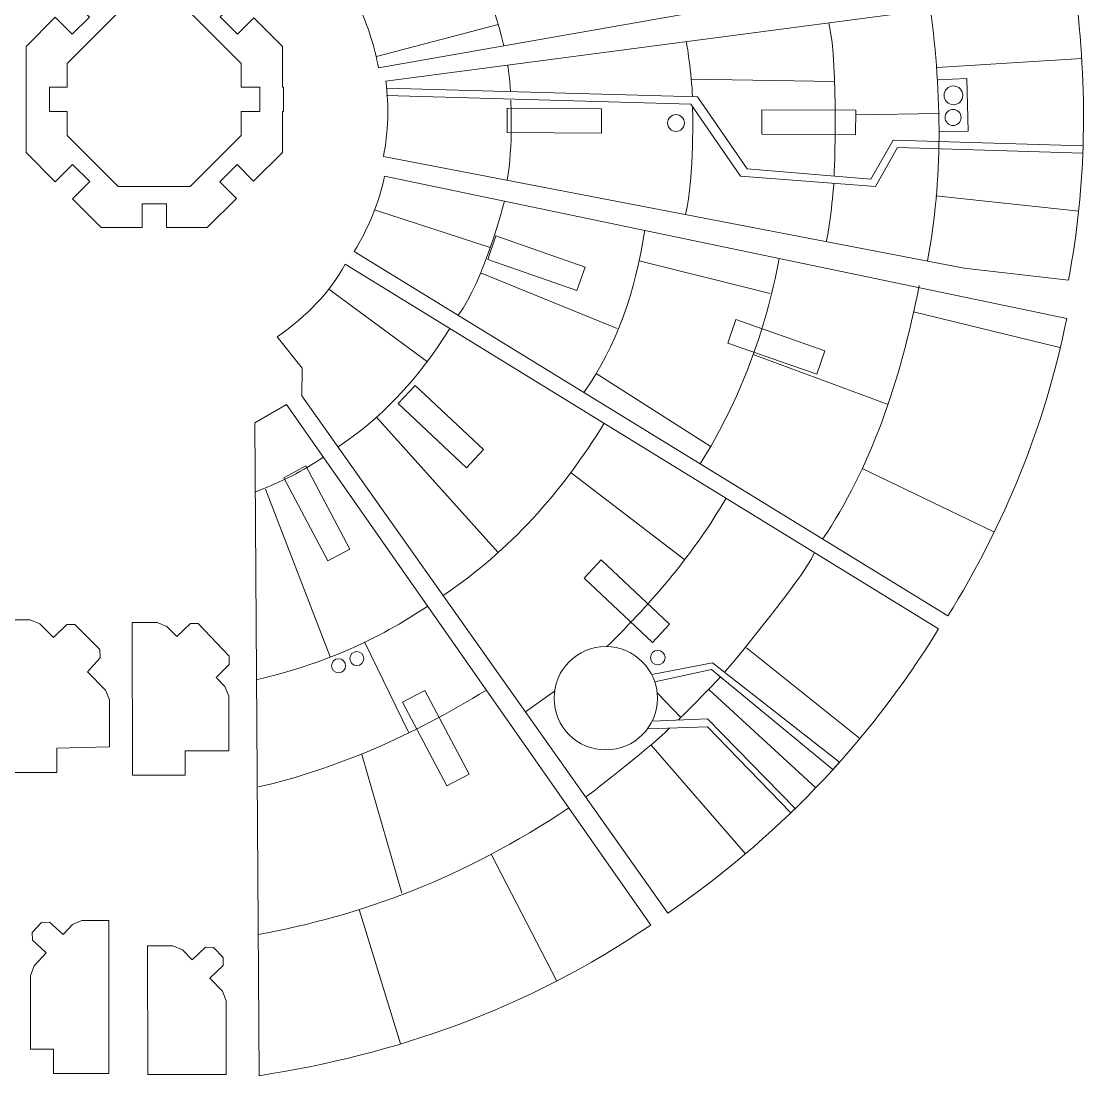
# Model space of a CAD drawing. Header units: millimetres. Extents: x -90 to 353, y 0 to 263.
# Drawn here: x 208.8 to 353.2, y -0.2 to 142.6 of the extents above; entities that cross this region are included whole.
import ezdxf

# ---------------------------------------------------------------- set-up
doc = ezdxf.new("R2010")
doc.units = ezdxf.units.MM
doc.layers.add('Layer 1', color=7, linetype='Continuous')

msp = doc.modelspace()

# ---------------------------------------------------------------- linework, layer by layer
at = {"layer": 'Layer 1', "color": 114, "lineweight": 20}
for centre, major_axis in [((335.06, 132.54), (0, 1.27)), ((335.01, 129.54), (0, 1.09)), ((297.49, 128.79), (0, 1.14)), ((254.27, 56.25), (0, 0.951)), ((295.02, 56.38), (0, 0.982)), ((251.8, 55.28), (0, 0.951))]:
    msp.add_ellipse(centre, major_axis=major_axis, ratio=1, dxfattribs=at)
at = {"layer": 'Layer 1', "color": 240, "lineweight": 20}
msp.add_ellipse((287.98, 50.88), major_axis=(0, 7), ratio=1, dxfattribs=at)
at = {"layer": 'Layer 1', "color": 250, "lineweight": 20}
for points, knots in [([(257.21, 136.25), (256.68, 139.05), (255.79, 141.9), (254.49, 144.83), (254.49, 144.83), (254.49, 144.83), (339.76, 185.05), (339.76, 185.05), (339.76, 185.05), (344.57, 174.93), (347.94, 164.08), (350.09, 152.61), (350.09, 152.61), (350.09, 152.61), (257.21, 136.25), (257.21, 136.25)], [0, 0, 0, 0, 0.2, 0.2, 0.2, 0.2, 0.4, 0.4, 0.4, 0.4, 0.6, 0.6, 0.6, 0.6, 1, 1, 1, 1]), ([(225.21, 146.13), (225.21, 146.13), (225.21, 149.33), (225.21, 149.33), (225.21, 149.33), (225.21, 149.33), (219.64, 149.33), (219.64, 149.33), (219.64, 149.33), (219.64, 149.33), (215.76, 145.44), (215.76, 145.44), (215.76, 145.44), (215.76, 145.44), (218.06, 143.14), (218.06, 143.14), (218.06, 143.14), (218.06, 143.14), (215.72, 140.81), (215.72, 140.81), (215.72, 140.81), (215.72, 140.81), (213.42, 143.11), (213.42, 143.11), (213.42, 143.11), (213.42, 143.11), (209.48, 139.17), (209.48, 139.17), (209.48, 139.17), (209.48, 139.17), (209.48, 124.79), (209.48, 124.79), (209.48, 124.79), (209.48, 124.79), (213.43, 120.84), (213.43, 120.84), (213.43, 120.84), (213.43, 120.84), (215.78, 123.19), (215.78, 123.19), (215.78, 123.19), (215.78, 123.19), (218.11, 120.86), (218.11, 120.86), (218.11, 120.86), (218.11, 120.86), (215.76, 118.51), (215.76, 118.51), (215.76, 118.51), (215.76, 118.51), (219.64, 114.63), (219.64, 114.63), (219.64, 114.63), (219.64, 114.63), (225.21, 114.63), (225.21, 114.63), (225.21, 114.63), (225.21, 114.63), (225.21, 117.86), (225.21, 117.86), (225.21, 117.86), (225.21, 117.86), (228.51, 117.86), (228.51, 117.86), (228.51, 117.86), (228.51, 117.86), (228.51, 114.63), (228.51, 114.63), (228.51, 114.63), (228.51, 114.63), (234.02, 114.63), (234.02, 114.63), (234.02, 114.63), (234.02, 114.63), (237.96, 118.57), (237.96, 118.57), (237.96, 118.57), (237.96, 118.57), (235.71, 120.82), (235.71, 120.82), (235.71, 120.82), (235.71, 120.82), (238.05, 123.15), (238.05, 123.15), (238.05, 123.15), (238.05, 123.15), (240.29, 120.91), (240.29, 120.91), (240.29, 120.91), (240.29, 120.91), (244.18, 124.79), (244.18, 124.79), (244.18, 124.79), (244.18, 124.79), (244.18, 130.33), (244.18, 130.33), (244.18, 130.33), (244.18, 130.33), (244.35, 130.33), (244.35, 130.33), (244.35, 130.33), (244.35, 130.33), (244.35, 133.63), (244.35, 133.63), (244.35, 133.63), (244.35, 133.63), (244.18, 133.63), (244.18, 133.63), (244.18, 133.63), (244.18, 133.63), (244.18, 139.17), (244.18, 139.17), (244.18, 139.17), (244.18, 139.17), (240.3, 143.04), (240.3, 143.04), (240.3, 143.04), (240.3, 143.04), (238.1, 140.84), (238.1, 140.84), (238.1, 140.84), (238.1, 140.84), (235.76, 143.18), (235.76, 143.18), (235.76, 143.18), (235.76, 143.18), (237.96, 145.38), (237.96, 145.38), (237.96, 145.38), (237.96, 145.38), (234.02, 149.33), (234.02, 149.33), (234.02, 149.33), (234.02, 149.33), (228.51, 149.33), (228.51, 149.33), (228.51, 149.33), (228.51, 149.33), (228.51, 146.13), (228.51, 146.13), (228.51, 146.13), (228.51, 146.13), (225.21, 146.13), (225.21, 146.13)], [0, 0, 0, 0, 0.027027, 0.027027, 0.027027, 0.027027, 0.054054, 0.054054, 0.054054, 0.054054, 0.081081, 0.081081, 0.081081, 0.081081, 0.108108, 0.108108, 0.108108, 0.108108, 0.135135, 0.135135, 0.135135, 0.135135, 0.162162, 0.162162, 0.162162, 0.162162, 0.189189, 0.189189, 0.189189, 0.189189, 0.216216, 0.216216, 0.216216, 0.216216, 0.243243, 0.243243, 0.243243, 0.243243, 0.27027, 0.27027, 0.27027, 0.27027, 0.297297, 0.297297, 0.297297, 0.297297, 0.324324, 0.324324, 0.324324, 0.324324, 0.351351, 0.351351, 0.351351, 0.351351, 0.378378, 0.378378, 0.378378, 0.378378, 0.405405, 0.405405, 0.405405, 0.405405, 0.432432, 0.432432, 0.432432, 0.432432, 0.459459, 0.459459, 0.459459, 0.459459, 0.486486, 0.486486, 0.486486, 0.486486, 0.513514, 0.513514, 0.513514, 0.513514, 0.540541, 0.540541, 0.540541, 0.540541, 0.567568, 0.567568, 0.567568, 0.567568, 0.594595, 0.594595, 0.594595, 0.594595, 0.621622, 0.621622, 0.621622, 0.621622, 0.648649, 0.648649, 0.648649, 0.648649, 0.675676, 0.675676, 0.675676, 0.675676, 0.702703, 0.702703, 0.702703, 0.702703, 0.72973, 0.72973, 0.72973, 0.72973, 0.756757, 0.756757, 0.756757, 0.756757, 0.783784, 0.783784, 0.783784, 0.783784, 0.810811, 0.810811, 0.810811, 0.810811, 0.837838, 0.837838, 0.837838, 0.837838, 0.864865, 0.864865, 0.864865, 0.864865, 0.891892, 0.891892, 0.891892, 0.891892, 0.918919, 0.918919, 0.918919, 0.918919, 0.945946, 0.945946, 0.945946, 0.945946, 1, 1, 1, 1]), ([(258.18, 134.44), (258.68, 131.05), (258.49, 127.65), (257.88, 124.26), (257.88, 124.26), (257.88, 124.26), (336.52, 109.15), (336.52, 109.15), (336.52, 109.15), (336.52, 109.15), (350.63, 107.52), (350.63, 107.52), (350.63, 107.52), (353.1, 120.36), (353.24, 133.47), (351.55, 146.78), (351.55, 146.78), (351.55, 146.78), (258.18, 134.44), (258.18, 134.44)], [0, 0, 0, 0, 0.166667, 0.166667, 0.166667, 0.166667, 0.333333, 0.333333, 0.333333, 0.333333, 0.5, 0.5, 0.5, 0.5, 0.666667, 0.666667, 0.666667, 0.666667, 1, 1, 1, 1]), ([(350.4, 102.31), (347.49, 87.81), (341.98, 74.45), (334.3, 62.02), (334.3, 62.02), (334.3, 62.02), (253.91, 111.4), (253.91, 111.4), (253.91, 111.4), (255.81, 114.52), (257.23, 117.89), (258.03, 121.58), (258.03, 121.58), (258.03, 121.58), (350.4, 102.31), (350.4, 102.31)], [0, 0, 0, 0, 0.2, 0.2, 0.2, 0.2, 0.4, 0.4, 0.4, 0.4, 0.6, 0.6, 0.6, 0.6, 1, 1, 1, 1]), ([(252.68, 109.66), (250.69, 105.94), (247.56, 102.69), (243.47, 99.85), (243.47, 99.85), (243.47, 99.85), (246.85, 95.59), (246.85, 95.59), (246.85, 95.59), (246.85, 95.59), (246.84, 91.86), (246.84, 91.86), (246.84, 91.86), (246.84, 91.86), (296.38, 21.76), (296.38, 21.76), (296.38, 21.76), (310.75, 31.68), (323.17, 44.25), (333.05, 60.28), (333.05, 60.28), (333.05, 60.28), (252.68, 109.66), (252.68, 109.66)], [0, 0, 0, 0, 0.142857, 0.142857, 0.142857, 0.142857, 0.285714, 0.285714, 0.285714, 0.285714, 0.428571, 0.428571, 0.428571, 0.428571, 0.571429, 0.571429, 0.571429, 0.571429, 0.714286, 0.714286, 0.714286, 0.714286, 1, 1, 1, 1]), ([(244.76, 90.68), (244.76, 90.68), (240.44, 88.19), (240.44, 88.19), (240.44, 88.19), (240.44, 88.19), (241.02, -0.24), (241.02, -0.24), (241.02, -0.24), (259.34, 2.59), (277.14, 8.64), (294.06, 20.16), (294.06, 20.16), (294.06, 20.16), (244.76, 90.68), (244.76, 90.68)], [0, 0, 0, 0, 0.2, 0.2, 0.2, 0.2, 0.4, 0.4, 0.4, 0.4, 0.6, 0.6, 0.6, 0.6, 1, 1, 1, 1]), ([(205.1, 40.8), (205.1, 40.8), (205.1, 61.51), (205.1, 61.51), (205.1, 61.51), (205.1, 61.51), (210.03, 61.51), (210.03, 61.51), (210.03, 61.51), (210.03, 61.51), (211.33, 60.97), (211.33, 60.97), (211.33, 60.97), (211.33, 60.97), (213.2, 59.09), (213.2, 59.09), (213.2, 59.09), (213.2, 59.09), (215, 60.88), (215, 60.88), (215, 60.88), (215, 60.88), (216.08, 60.87), (216.08, 60.87), (216.08, 60.87), (216.08, 60.87), (219.46, 57.46), (219.46, 57.46), (219.46, 57.46), (219.46, 57.46), (219.49, 56.35), (219.49, 56.35), (219.49, 56.35), (219.49, 56.35), (217.79, 54.45), (217.79, 54.45), (217.79, 54.45), (217.79, 54.45), (220.25, 51.96), (220.25, 51.96), (220.25, 51.96), (220.25, 51.96), (220.79, 50.66), (220.79, 50.66), (220.79, 50.66), (220.79, 50.66), (220.79, 44.32), (220.79, 44.32), (220.79, 44.32), (220.79, 44.32), (213.65, 44.1), (213.65, 44.1), (213.65, 44.1), (213.65, 44.1), (213.65, 40.8), (213.65, 40.8), (213.65, 40.8), (213.65, 40.8), (205.1, 40.8), (205.1, 40.8)], [0, 0, 0, 0, 0.0625, 0.0625, 0.0625, 0.0625, 0.125, 0.125, 0.125, 0.125, 0.1875, 0.1875, 0.1875, 0.1875, 0.25, 0.25, 0.25, 0.25, 0.3125, 0.3125, 0.3125, 0.3125, 0.375, 0.375, 0.375, 0.375, 0.4375, 0.4375, 0.4375, 0.4375, 0.5, 0.5, 0.5, 0.5, 0.5625, 0.5625, 0.5625, 0.5625, 0.625, 0.625, 0.625, 0.625, 0.6875, 0.6875, 0.6875, 0.6875, 0.75, 0.75, 0.75, 0.75, 0.8125, 0.8125, 0.8125, 0.8125, 0.875, 0.875, 0.875, 0.875, 1, 1, 1, 1]), ([(223.88, 40.45), (223.88, 40.45), (231.03, 40.45), (231.03, 40.45), (231.03, 40.45), (231.03, 40.45), (231.03, 43.75), (231.03, 43.75), (231.03, 43.75), (231.03, 43.75), (236.93, 43.75), (236.93, 43.75), (236.93, 43.75), (236.93, 43.75), (236.93, 51.17), (236.93, 51.17), (236.93, 51.17), (236.93, 51.17), (236.4, 52.48), (236.4, 52.48), (236.4, 52.48), (236.4, 52.48), (235.23, 53.69), (235.23, 53.69), (235.23, 53.69), (235.23, 53.69), (236.97, 55.47), (236.97, 55.47), (236.97, 55.47), (236.97, 55.47), (236.98, 56.57), (236.98, 56.57), (236.98, 56.57), (236.98, 56.57), (232.79, 60.99), (232.79, 60.99), (232.79, 60.99), (232.79, 60.99), (231.72, 61.01), (231.72, 61.01), (231.72, 61.01), (231.72, 61.01), (229.88, 59.23), (229.88, 59.23), (229.88, 59.23), (229.88, 59.23), (228.55, 60.61), (228.55, 60.61), (228.55, 60.61), (228.55, 60.61), (227.25, 61.16), (227.25, 61.16), (227.25, 61.16), (227.25, 61.16), (223.84, 61.16), (223.84, 61.16), (223.84, 61.16), (223.84, 61.16), (223.88, 40.45), (223.88, 40.45)], [0, 0, 0, 0, 0.0625, 0.0625, 0.0625, 0.0625, 0.125, 0.125, 0.125, 0.125, 0.1875, 0.1875, 0.1875, 0.1875, 0.25, 0.25, 0.25, 0.25, 0.3125, 0.3125, 0.3125, 0.3125, 0.375, 0.375, 0.375, 0.375, 0.4375, 0.4375, 0.4375, 0.4375, 0.5, 0.5, 0.5, 0.5, 0.5625, 0.5625, 0.5625, 0.5625, 0.625, 0.625, 0.625, 0.625, 0.6875, 0.6875, 0.6875, 0.6875, 0.75, 0.75, 0.75, 0.75, 0.8125, 0.8125, 0.8125, 0.8125, 0.875, 0.875, 0.875, 0.875, 1, 1, 1, 1]), ([(210.36, 18.1), (210.36, 18.1), (210.32, 19.17), (210.32, 19.17), (210.32, 19.17), (210.32, 19.17), (211.56, 20.52), (211.56, 20.52), (211.56, 20.52), (211.56, 20.52), (212.63, 20.56), (212.63, 20.56), (212.63, 20.56), (212.63, 20.56), (214.49, 18.86), (214.49, 18.86), (214.49, 18.86), (214.49, 18.86), (215.74, 20.22), (215.74, 20.22), (215.74, 20.22), (215.74, 20.22), (217.01, 20.78), (217.01, 20.78), (217.01, 20.78), (217.01, 20.78), (220.67, 20.78), (220.67, 20.78), (220.67, 20.78), (220.67, 20.78), (220.67, 0.07), (220.67, 0.07), (220.67, 0.07), (220.67, 0.07), (213.2, 0.07), (213.2, 0.07), (213.2, 0.07), (213.2, 0.07), (213.2, 3.37), (213.2, 3.37), (213.2, 3.37), (213.2, 3.37), (210.08, 3.37), (210.08, 3.37), (210.08, 3.37), (210.08, 3.37), (210.08, 13.31), (210.08, 13.31), (210.08, 13.31), (210.08, 13.31), (210.59, 14.64), (210.59, 14.64), (210.59, 14.64), (210.59, 14.64), (212.21, 16.4), (212.21, 16.4), (212.21, 16.4), (212.21, 16.4), (210.36, 18.1), (210.36, 18.1)], [0, 0, 0, 0, 0.0625, 0.0625, 0.0625, 0.0625, 0.125, 0.125, 0.125, 0.125, 0.1875, 0.1875, 0.1875, 0.1875, 0.25, 0.25, 0.25, 0.25, 0.3125, 0.3125, 0.3125, 0.3125, 0.375, 0.375, 0.375, 0.375, 0.4375, 0.4375, 0.4375, 0.4375, 0.5, 0.5, 0.5, 0.5, 0.5625, 0.5625, 0.5625, 0.5625, 0.625, 0.625, 0.625, 0.625, 0.6875, 0.6875, 0.6875, 0.6875, 0.75, 0.75, 0.75, 0.75, 0.8125, 0.8125, 0.8125, 0.8125, 0.875, 0.875, 0.875, 0.875, 1, 1, 1, 1]), ([(225.93, 17.35), (225.93, 17.35), (225.98, -0.06), (225.98, -0.06), (225.98, -0.06), (225.98, -0.06), (236.59, -0.06), (236.59, -0.06), (236.59, -0.06), (236.59, -0.06), (236.59, 9.88), (236.59, 9.88), (236.59, 9.88), (236.59, 9.88), (236.06, 11.19), (236.06, 11.19), (236.06, 11.19), (236.06, 11.19), (234.36, 12.95), (234.36, 12.95), (234.36, 12.95), (234.36, 12.95), (236.15, 14.68), (236.15, 14.68), (236.15, 14.68), (236.15, 14.68), (236.17, 15.76), (236.17, 15.76), (236.17, 15.76), (236.17, 15.76), (234.84, 17.14), (234.84, 17.14), (234.84, 17.14), (234.84, 17.14), (233.76, 17.16), (233.76, 17.16), (233.76, 17.16), (233.76, 17.16), (231.97, 15.43), (231.97, 15.43), (231.97, 15.43), (231.97, 15.43), (230.64, 16.8), (230.64, 16.8), (230.64, 16.8), (230.64, 16.8), (229.35, 17.35), (229.35, 17.35), (229.35, 17.35), (229.35, 17.35), (225.93, 17.35), (225.93, 17.35)], [0, 0, 0, 0, 0.071429, 0.071429, 0.071429, 0.071429, 0.142857, 0.142857, 0.142857, 0.142857, 0.214286, 0.214286, 0.214286, 0.214286, 0.285714, 0.285714, 0.285714, 0.285714, 0.357143, 0.357143, 0.357143, 0.357143, 0.428571, 0.428571, 0.428571, 0.428571, 0.5, 0.5, 0.5, 0.5, 0.571429, 0.571429, 0.571429, 0.571429, 0.642857, 0.642857, 0.642857, 0.642857, 0.714286, 0.714286, 0.714286, 0.714286, 0.785714, 0.785714, 0.785714, 0.785714, 0.857143, 0.857143, 0.857143, 0.857143, 1, 1, 1, 1])]:
    msp.add_open_spline(points, degree=3, knots=knots, dxfattribs=at)
at = {"layer": 'Layer 1', "color": 114, "lineweight": 20}
for points in [[(269.69, 152), (269.69, 152), (272.59, 145.99), (274.19, 139.24)], [(331.97, 144.19), (333.47, 132.57), (333.66, 121.15), (331.53, 110.11)], [(256.91, 137.78), (256.91, 137.78), (273.42, 142.12), (273.42, 142.12)], [(318.9, 121.61), (318.9, 121.61), (319.55, 136.15), (318.2, 142.37)], [(298.9, 139.82), (298.9, 139.82), (299.62, 135.38), (299.72, 132.35)], [(332.85, 136.32), (332.85, 136.32), (352.43, 137.52), (352.43, 137.52)], [(274.71, 136.58), (274.71, 136.58), (275.02, 134.74), (275.07, 133.04)], [(299.53, 134.72), (299.53, 134.72), (318.99, 134.42), (318.99, 134.42)], [(275.11, 131.89), (275.11, 131.89), (275.47, 125.64), (274.61, 121.04)], [(299.73, 130.9), (299.73, 130.9), (300.02, 121.65), (298.78, 116.4)], [(321.83, 129.9), (321.83, 129.9), (333.16, 130.08), (333.16, 130.08)], [(318.88, 120.62), (318.88, 120.62), (318.32, 114.2), (317.83, 112.74)], [(332.67, 118.92), (332.67, 118.92), (352.02, 116.87), (352.02, 116.87)], [(256.67, 117.04), (256.67, 117.04), (272.32, 111.92), (272.32, 111.92)], [(274.25, 118.19), (274.25, 118.19), (271.38, 107.17), (268.03, 102.83)], [(293.26, 114.3), (292, 106), (289.43, 98.55), (285.03, 92.29)], [(292.5, 110.13), (292.5, 110.13), (310.25, 105.69), (310.25, 105.69)], [(311.46, 110.43), (309.63, 100.59), (306.17, 91.29), (300.76, 82.62)], [(271.03, 108.5), (271.03, 108.5), (289.5, 100.98), (289.5, 100.98)], [(250.46, 106.27), (250.46, 106.27), (263.83, 96.45), (263.83, 96.45)], [(330.42, 106.77), (327.86, 93.71), (323.8, 82), (317.35, 72.43)], [(329.65, 103.23), (329.65, 103.23), (349.49, 98.37), (349.49, 98.37)], [(251.73, 84.93), (257.27, 88.62), (262.37, 93.75), (266.85, 100.96)], [(307.95, 97.43), (307.95, 97.43), (326.22, 90.68), (326.22, 90.68)], [(286.69, 94.85), (286.69, 94.85), (302.11, 85.02), (302.11, 85.02)], [(256.93, 88.97), (256.93, 88.97), (273.35, 70.66), (273.35, 70.66)], [(265.97, 64.79), (274.93, 70.87), (282.08, 78.75), (287.74, 88.13)], [(240.57, 78.85), (243.97, 80.14), (247.06, 81.67), (249.75, 83.55)], [(283.28, 81.4), (283.28, 81.4), (298.69, 69.62), (298.69, 69.62)], [(322.72, 82.01), (322.72, 82.01), (340.54, 73.42), (340.54, 73.42)], [(241.9, 79.19), (241.9, 79.19), (250.67, 56.47), (250.67, 56.47)], [(304.27, 77.96), (300.02, 70.68), (294.48, 64.06), (288.1, 57.87)], [(304.06, 54.39), (304.06, 54.39), (314.48, 66.69), (316.26, 70.6)], [(240.75, 53.42), (249.51, 55.42), (257.16, 58.81), (263.86, 63.37)], [(255.32, 58.54), (255.32, 58.54), (261.27, 46.27), (261.27, 46.27)], [(307.04, 57.72), (307.04, 57.72), (322.39, 45.43), (322.39, 45.43)], [(297.77, 47.91), (297.77, 47.91), (301.94, 52.03), (303.5, 53.77)], [(240.95, 38.86), (251.55, 41.34), (261.82, 45.8), (271.81, 51.99)], [(301.97, 52.02), (301.97, 52.02), (316.41, 38.75), (316.41, 38.75)], [(281.05, 51.83), (281.05, 51.83), (277.1, 49.04), (277.1, 49.04)], [(294.94, 51.62), (294.94, 51.62), (298.14, 48.27), (298.14, 48.27)], [(285.26, 37.48), (285.26, 37.48), (293.31, 43.61), (296.63, 46.83)], [(294.12, 44.53), (294.12, 44.53), (306.92, 29.8), (306.92, 29.8)], [(254.96, 43.24), (254.96, 43.24), (260.36, 24.47), (260.36, 24.47)], [(240.89, 18.87), (254.73, 21.41), (268.71, 26.45), (282.97, 36.03)], [(272.47, 29.74), (272.47, 29.74), (281.33, 12.58), (281.33, 12.58)], [(254.6, 22.26), (254.6, 22.26), (260.17, 4.06), (260.17, 4.06)]]:
    msp.add_open_spline(points, degree=3, dxfattribs=at)
at = {"layer": 'Layer 1', "color": 240, "lineweight": 20}
for points, knots in [([(215.04, 133.63), (215.04, 133.63), (215.04, 136.86), (215.04, 136.86), (215.04, 136.86), (215.04, 136.86), (221.95, 143.77), (221.95, 143.77), (221.95, 143.77), (221.95, 143.77), (231.71, 143.77), (231.71, 143.77), (231.71, 143.77), (231.71, 143.77), (238.62, 136.86), (238.62, 136.86), (238.62, 136.86), (238.62, 136.86), (238.62, 133.63), (238.62, 133.63), (238.62, 133.63), (238.62, 133.63), (241.14, 133.63), (241.14, 133.63), (241.14, 133.63), (241.14, 133.63), (241.14, 130.35), (241.14, 130.35), (241.14, 130.35), (241.14, 130.35), (238.62, 130.35), (238.62, 130.35), (238.62, 130.35), (238.62, 130.35), (238.62, 127.1), (238.62, 127.1), (238.62, 127.1), (238.62, 127.1), (231.71, 120.19), (231.71, 120.19), (231.71, 120.19), (231.71, 120.19), (221.95, 120.19), (221.95, 120.19), (221.95, 120.19), (221.95, 120.19), (215.04, 127.1), (215.04, 127.1), (215.04, 127.1), (215.04, 127.1), (215.04, 130.35), (215.04, 130.35), (215.04, 130.35), (215.04, 130.35), (212.64, 130.35), (212.64, 130.35), (212.64, 130.35), (212.64, 130.35), (212.64, 133.63), (212.64, 133.63), (212.64, 133.63), (212.64, 133.63), (215.04, 133.63), (215.04, 133.63)], [0, 0, 0, 0, 0.058824, 0.058824, 0.058824, 0.058824, 0.117647, 0.117647, 0.117647, 0.117647, 0.176471, 0.176471, 0.176471, 0.176471, 0.235294, 0.235294, 0.235294, 0.235294, 0.294118, 0.294118, 0.294118, 0.294118, 0.352941, 0.352941, 0.352941, 0.352941, 0.411765, 0.411765, 0.411765, 0.411765, 0.470588, 0.470588, 0.470588, 0.470588, 0.529412, 0.529412, 0.529412, 0.529412, 0.588235, 0.588235, 0.588235, 0.588235, 0.647059, 0.647059, 0.647059, 0.647059, 0.705882, 0.705882, 0.705882, 0.705882, 0.764706, 0.764706, 0.764706, 0.764706, 0.823529, 0.823529, 0.823529, 0.823529, 0.882353, 0.882353, 0.882353, 0.882353, 1, 1, 1, 1]), ([(274.64, 130.81), (274.64, 130.81), (274.62, 127.5), (274.62, 127.5), (274.62, 127.5), (274.62, 127.5), (287.38, 127.42), (287.38, 127.42), (287.38, 127.42), (287.38, 127.42), (287.4, 130.73), (287.4, 130.73), (287.4, 130.73), (287.4, 130.73), (274.64, 130.81), (274.64, 130.81)], [0, 0, 0, 0, 0.2, 0.2, 0.2, 0.2, 0.4, 0.4, 0.4, 0.4, 0.6, 0.6, 0.6, 0.6, 1, 1, 1, 1]), ([(309.12, 130.59), (309.12, 130.59), (309.1, 127.28), (309.1, 127.28), (309.1, 127.28), (309.1, 127.28), (321.81, 127.2), (321.81, 127.2), (321.81, 127.2), (321.81, 127.2), (321.83, 130.51), (321.83, 130.51), (321.83, 130.51), (321.83, 130.51), (309.12, 130.59), (309.12, 130.59)], [0, 0, 0, 0, 0.2, 0.2, 0.2, 0.2, 0.4, 0.4, 0.4, 0.4, 0.6, 0.6, 0.6, 0.6, 1, 1, 1, 1]), ([(273.11, 113.49), (273.11, 113.49), (272.01, 110.32), (272.01, 110.32), (272.01, 110.32), (272.01, 110.32), (284.06, 106.11), (284.06, 106.11), (284.06, 106.11), (284.06, 106.11), (285.17, 109.28), (285.17, 109.28), (285.17, 109.28), (285.17, 109.28), (273.11, 113.49), (273.11, 113.49)], [0, 0, 0, 0, 0.2, 0.2, 0.2, 0.2, 0.4, 0.4, 0.4, 0.4, 0.6, 0.6, 0.6, 0.6, 1, 1, 1, 1]), ([(305.6, 102.16), (305.6, 102.16), (304.49, 98.99), (304.49, 98.99), (304.49, 98.99), (304.49, 98.99), (316.55, 94.78), (316.55, 94.78), (316.55, 94.78), (316.55, 94.78), (317.66, 97.95), (317.66, 97.95), (317.66, 97.95), (317.66, 97.95), (305.6, 102.16), (305.6, 102.16)], [0, 0, 0, 0, 0.2, 0.2, 0.2, 0.2, 0.4, 0.4, 0.4, 0.4, 0.6, 0.6, 0.6, 0.6, 1, 1, 1, 1]), ([(262.16, 93.26), (262.16, 93.26), (259.85, 90.81), (259.85, 90.81), (259.85, 90.81), (259.85, 90.81), (269.12, 82.1), (269.12, 82.1), (269.12, 82.1), (269.12, 82.1), (271.43, 84.56), (271.43, 84.56), (271.43, 84.56), (271.43, 84.56), (262.16, 93.26), (262.16, 93.26)], [0, 0, 0, 0, 0.2, 0.2, 0.2, 0.2, 0.4, 0.4, 0.4, 0.4, 0.6, 0.6, 0.6, 0.6, 1, 1, 1, 1]), ([(250.33, 69.5), (250.33, 69.5), (244.38, 80.75), (244.38, 80.75), (244.38, 80.75), (244.38, 80.75), (247.37, 82.34), (247.37, 82.34), (247.37, 82.34), (247.37, 82.34), (253.32, 71.08), (253.32, 71.08), (253.32, 71.08), (253.32, 71.08), (250.33, 69.5), (250.33, 69.5)], [0, 0, 0, 0, 0.2, 0.2, 0.2, 0.2, 0.4, 0.4, 0.4, 0.4, 0.6, 0.6, 0.6, 0.6, 1, 1, 1, 1]), ([(287.36, 69.61), (287.36, 69.61), (285.05, 67.15), (285.05, 67.15), (285.05, 67.15), (285.05, 67.15), (294.32, 58.45), (294.32, 58.45), (294.32, 58.45), (294.32, 58.45), (296.63, 60.91), (296.63, 60.91), (296.63, 60.91), (296.63, 60.91), (287.36, 69.61), (287.36, 69.61)], [0, 0, 0, 0, 0.2, 0.2, 0.2, 0.2, 0.4, 0.4, 0.4, 0.4, 0.6, 0.6, 0.6, 0.6, 1, 1, 1, 1]), ([(260.47, 50.34), (260.47, 50.34), (263.46, 51.92), (263.46, 51.92), (263.46, 51.92), (263.46, 51.92), (269.46, 40.58), (269.46, 40.58), (269.46, 40.58), (269.46, 40.58), (266.46, 39), (266.46, 39), (266.46, 39), (266.46, 39), (260.47, 50.34), (260.47, 50.34)], [0, 0, 0, 0, 0.2, 0.2, 0.2, 0.2, 0.4, 0.4, 0.4, 0.4, 0.6, 0.6, 0.6, 0.6, 1, 1, 1, 1])]:
    msp.add_open_spline(points, degree=3, knots=knots, dxfattribs=at)
at = {"layer": 'Layer 1', "color": 114, "lineweight": 20}
for points, knots in [([(332.98, 134.64), (332.98, 134.64), (336.89, 134.81), (336.89, 134.81), (336.89, 134.81), (336.89, 134.81), (337.07, 127.67), (337.07, 127.67), (337.07, 127.67), (337.07, 127.67), (333.12, 127.66), (333.12, 127.66)], [0, 0, 0, 0, 0.25, 0.25, 0.25, 0.25, 0.5, 0.5, 0.5, 0.5, 1, 1, 1, 1]), ([(258.27, 133.52), (258.27, 133.52), (300.42, 132.33), (300.42, 132.33), (300.42, 132.33), (300.42, 132.33), (307.13, 122.6), (307.13, 122.6), (307.13, 122.6), (307.13, 122.6), (323.89, 121.19), (323.89, 121.19), (323.89, 121.19), (323.89, 121.19), (326.88, 126.48), (326.88, 126.48), (326.88, 126.48), (326.88, 126.48), (352.62, 125.69), (352.62, 125.69)], [0, 0, 0, 0, 0.166667, 0.166667, 0.166667, 0.166667, 0.333333, 0.333333, 0.333333, 0.333333, 0.5, 0.5, 0.5, 0.5, 0.666667, 0.666667, 0.666667, 0.666667, 1, 1, 1, 1]), ([(258.27, 132.52), (258.27, 132.52), (299.52, 131.33), (299.52, 131.33), (299.52, 131.33), (299.52, 131.33), (306.23, 121.6), (306.23, 121.6), (306.23, 121.6), (306.23, 121.6), (324.49, 120.19), (324.49, 120.19), (324.49, 120.19), (324.49, 120.19), (327.48, 125.48), (327.48, 125.48), (327.48, 125.48), (327.48, 125.48), (352.62, 124.69), (352.62, 124.69)], [0, 0, 0, 0, 0.166667, 0.166667, 0.166667, 0.166667, 0.333333, 0.333333, 0.333333, 0.333333, 0.5, 0.5, 0.5, 0.5, 0.666667, 0.666667, 0.666667, 0.666667, 1, 1, 1, 1]), ([(294.2, 54.09), (294.2, 54.09), (302.45, 55.66), (302.45, 55.66), (302.45, 55.66), (302.45, 55.66), (319.62, 42.2), (319.62, 42.2), (319.62, 42.2), (319.62, 42.2), (318.73, 41.21), (318.73, 41.21), (318.73, 41.21), (318.73, 41.21), (302.28, 54.78), (302.28, 54.78), (302.28, 54.78), (302.28, 54.78), (294.61, 53.1), (294.61, 53.1)], [0, 0, 0, 0, 0.166667, 0.166667, 0.166667, 0.166667, 0.333333, 0.333333, 0.333333, 0.333333, 0.5, 0.5, 0.5, 0.5, 0.666667, 0.666667, 0.666667, 0.666667, 1, 1, 1, 1]), ([(294.25, 47.77), (294.25, 47.77), (301.75, 48.07), (301.75, 48.07), (301.75, 48.07), (301.75, 48.07), (313.64, 35.94), (313.64, 35.94), (313.64, 35.94), (313.64, 35.94), (313.04, 35.34), (313.04, 35.34), (313.04, 35.34), (313.04, 35.34), (301.75, 47.01), (301.75, 47.01), (301.75, 47.01), (301.75, 47.01), (293.61, 46.72), (293.61, 46.72)], [0, 0, 0, 0, 0.166667, 0.166667, 0.166667, 0.166667, 0.333333, 0.333333, 0.333333, 0.333333, 0.5, 0.5, 0.5, 0.5, 0.666667, 0.666667, 0.666667, 0.666667, 1, 1, 1, 1])]:
    msp.add_open_spline(points, degree=3, knots=knots, dxfattribs=at)

doc.saveas('drawing.dxf')
